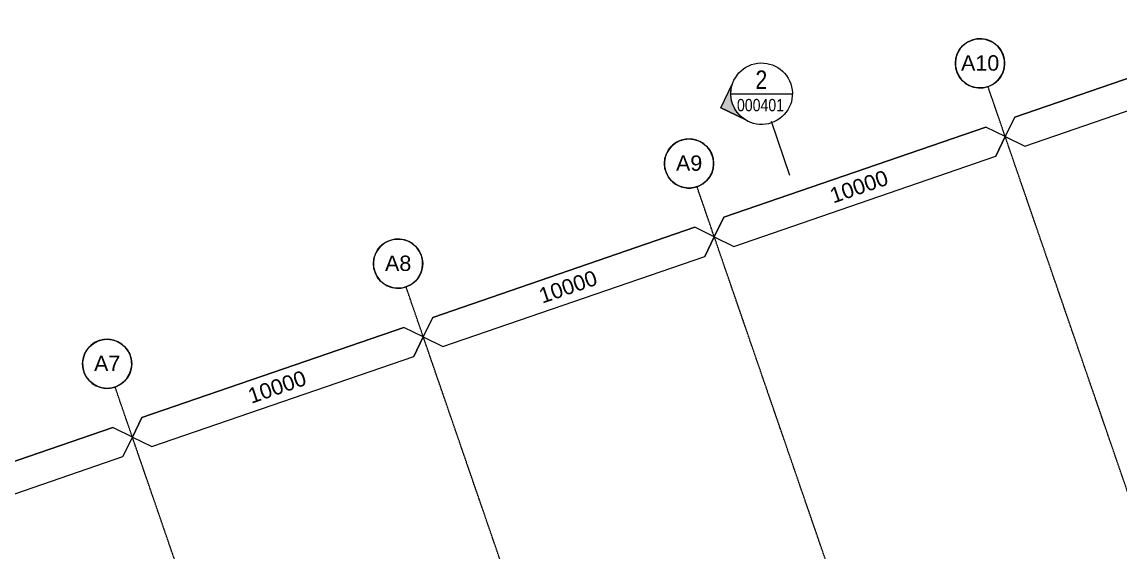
# Model space of a CAD drawing. Header units: millimetres. Extents: x -2479188 to -2300024, y 3874558 to 4053369.
# Drawn here: x -2410294 to -2374610, y 4027068 to 4044300 of the extents above; entities that cross this region are included whole.
import ezdxf

# ---------------------------------------------------------------- set-up
doc = ezdxf.new("R2010")
doc.units = ezdxf.units.MM
doc.linetypes.add('Grid Line', pattern=[21, 12, -3, 3, -3])
for name, color, linetype, lineweight in [('A-ANNO-NOTE', 131, 'Continuous', 5), ('A-DETL-GENF', 92, 'Continuous', 5), ('G-ANNO-SYMB', 111, 'Continuous', 5), ('G-ANNO-TEXT', 231, 'Continuous', 5), ('S-GRID', 1, 'Continuous', 5), ('S-GRID-IDEN', 1, 'Continuous', 5)]:
    doc.layers.add(name, color=color, linetype=linetype, lineweight=lineweight)
doc.styles.add('Arial', font='arial.ttf', dxfattribs={"height": 500})
doc.styles.add('Arial Narrow', font='ARIALN.TTF', dxfattribs={"height": 600})
doc.styles.add('Arial Narrow_1', font='ARIALN.TTF', dxfattribs={"height": 400})

# ---------------------------------------------------------------- blocks, each defined once
blk = doc.blocks.new('Dimension - Grids _2D_ - 1-200-1063965-GA - Part A 6m')
at = {"layer": 'A-DETL-GENF'}
for p, q in [((-4323, 500), (-4823, 0)), ((-4823, 0), (-4323, 500)), ((4677, 500), (-4323, 500)), ((-4323, 500), (4677, 500)), ((5177, 0), (4677, 500)), ((5177, 0), (4677, 500)), ((-4823, 0), (-4323, -500)), ((4677, -500), (5177, 0)), ((5177, 0), (4677, -500)), ((-4823, 0), (-4323, -500)), ((-4323, -500), (4677, -500)), ((-4323, -500), (4677, -500))]:
    blk.add_line(p, q, dxfattribs=at)
blk = doc.blocks.new('Section - Black-1049-GA - Part A 6m')
at = {"layer": 'G-ANNO-SYMB'}
h = blk.add_hatch(color=256, dxfattribs=at)
edge = h.paths.add_edge_path()
edge.add_line((-7.7, 4), (-4.7, 7))
edge.add_line((-4.7, 7), (-1.7, 4))
edge.add_arc((-4.7, 0), 5, 53.1301, 126.8699)
for p, q in [((-4.7, 7), (-7.7, 4)), ((-4.7, 7), (-7.7, 4)), ((-1.7, 4), (-4.7, 7)), ((-4.7, 7), (-1.7, 4))]:
    blk.add_line(p, q, dxfattribs=at)
for start, end in [(360, 180), (53.1301, 126.8699), (180, 360)]:
    blk.add_arc((-4.7, 0), 5, start, end, dxfattribs=at)
blk = doc.blocks.new('Grid - A1-203820-GA - Part A 6m')
at = {"layer": 'S-GRID-IDEN'}
blk.add_circle((0, 0), 4, dxfattribs=at)
for start, end in [(360, 180), (180, 360)]:
    blk.add_arc((0, 0), 4, start, end, dxfattribs=at)

msp = doc.modelspace()

# ---------------------------------------------------------------- linework, layer by layer
at = {"layer": 'G-ANNO-SYMB'}
for p, q in [((-2387257.3, 4041966.2), (-2385257.3, 4041966.2)), ((-2385951.2, 4041077.4), (-2385345.9, 4039319.3))]:
    msp.add_line(p, q, dxfattribs=at)
at = {"layer": 'S-GRID', "linetype": 'Grid Line'}
for p, q in [((-2353191.8, 3967536.1), (-2378900.5, 4042197.7)), ((-2363768, 3967536.1), (-2388355.6, 4038942)), ((-2374670.8, 3968484.4), (-2397810.8, 4035686.2)), ((-2385280.7, 3968582.1), (-2407266, 4032430.5))]:
    msp.add_line(p, q, dxfattribs=at)

# ---------------------------------------------------------------- block references
at = {"layer": 'A-DETL-GENF', "rotation": 19.00040712023049}
for p in [(-2373780.6, 4042141.6), (-2383235.7, 4038885.8), (-2392690.9, 4035630.1), (-2402146.1, 4032374.3), (-2411601.2, 4029118.6)]:
    msp.add_blockref('Dimension - Grids _2D_ - 1-200-1063965-GA - Part A 6m', p, dxfattribs=at)
at = {"layer": 'G-ANNO-SYMB', "extrusion": (0, 0, -1), "xscale": 199.9999999999999, "yscale": 199.9999999999999, "zscale": 199.9999999999999, "rotation": 250.9995928797872}
msp.add_blockref('Section - Black-1049-GA - Part A 6m', (2385951.2, 4041077.4), dxfattribs=at)
at = {"layer": 'S-GRID-IDEN', "xscale": 199.9999999999999, "yscale": 199.9999999999999, "zscale": 199.9999999999999}
for p, rotation in [((-2379160.9, 4042954.1), 19.00040712021559), ((-2388616.1, 4039698.4), 19.00040712021565), ((-2398071.3, 4036442.7), 19.00040712021568), ((-2407526.4, 4033186.9), 19.00040712021568)]:
    msp.add_blockref('Grid - A1-203820-GA - Part A 6m', p, dxfattribs=dict(at, rotation=rotation))

# ---------------------------------------------------------------- texts
at = {"layer": 'A-ANNO-NOTE', "char_height": 500, "width": 2324.894, "attachment_point": 1, "rotation": 19.00041, "style": 'Arial'}
for insert in [(-2384094.1, 4038868.9), (-2393549.2, 4035613.1), (-2403004.4, 4032357.4)]:
    msp.add_mtext('10000', dxfattribs=dict(at, insert=insert))
at = {"layer": 'G-ANNO-SYMB', "attachment_point": 1}
for s, insert, char_height, width, style in [('2', (-2386457.6, 4042723.1), 600, 464.979, 'Arial Narrow'), ('000401', (-2387058.6, 4041796.5), 400, 1924.05, 'Arial Narrow_1')]:
    msp.add_mtext(s, dxfattribs=dict(at, insert=insert, char_height=char_height, width=width, style=style))
at = {"layer": 'S-GRID-IDEN', "char_height": 500, "attachment_point": 1, "style": 'Arial'}
for s, insert, width in [('A10', (-2379777.2, 4043216.8), 1491.139), ('A9', (-2389040.4, 4039961), 1026.16), ('A8', (-2398495.5, 4036705.3), 1026.16), ('A7', (-2407950.7, 4033449.5), 1026.16)]:
    msp.add_mtext(s, dxfattribs=dict(at, insert=insert, width=width))

# ---------------------------------------------------------------- next in the draw order: texts
at = {"layer": 'G-ANNO-TEXT', "color": 7, "insert": (-2402798.3, 4025103.6), "char_height": 500, "width": 6381.432, "attachment_point": 1, "rotation": 18.91654, "style": 'Arial', "bg_fill": 3, "box_fill_scale": 1.25, "bg_fill_color": 256, "bg_fill_true_color": 13158600, "bg_fill_transparency": 0}
msp.add_mtext('SERVICE ROAD', dxfattribs=at)

doc.saveas('drawing.dxf')
